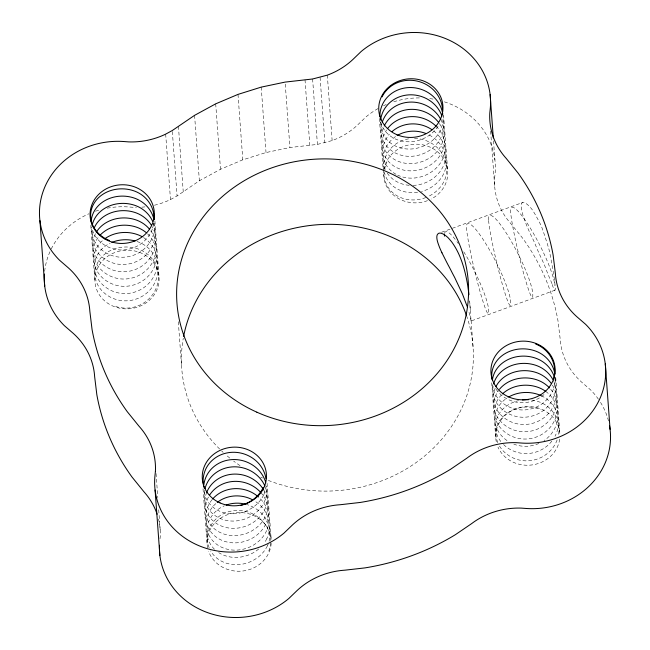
<?xml version="1.0" encoding="UTF-8"?>
<svg xmlns="http://www.w3.org/2000/svg" width="650" height="650" viewBox="0 0 650 650"><rect width="100%" height="100%" fill="white"/><g stroke="black" fill="none" stroke-linecap="round" stroke-linejoin="round"><path stroke-width="0.49" stroke-dasharray="3.25 2.44" d="M160.014 538.753L160.217 536.867A73.036 66.666 -4.2 0 0 158.527 519.049M554.881 290.225L471.096 320.994L471.063 320.092A44.078 0.756 88 0 1 470.446 311.626L469.625 301.697M521.479 203.832L522.121 202.792A46.816 8.499 61.4 0 1 530.359 207.326L532.561 210.161A46.849 6.671 67 0 1 540.499 224.364L541.621 226.826A46.849 4.761 72.6 0 1 548.811 248.739L549.502 251.574A46.597 2.779 78.1 0 1 551.972 283.733M154.407 205.237A73.028 66.666 -4.2 0 0 170.479 199.558L177.076 195.959L199.379 180.765L220.504 169.26L242.799 159.819L266.021 152.547L289.916 147.526L317.419 144.414L332.142 140.571A73.028 66.666 -4.2 0 0 357.524 125.06L365.991 116.911A77.407 70.663 -4.2 0 1 378.17 108.493M441.618 232.245L522.576 202.516M471.096 320.994L470.689 318.76A47.409 1.617 81.4 0 1 469.893 315.356L468.536 310.619M551.956 283.644L550.672 280.459A46.849 4.761 72.6 0 1 544.659 265.549L543.619 263.063A46.849 6.671 67 0 1 534.235 241.946L533 239.314A46.532 8.45 61.4 0 1 521.438 203.759M471.112 320.572L473.159 348.408M555.734 377.276L559.869 433.639M493.512 140.879L494.918 159.998M490.628 131.186L494.626 185.543M491.701 382.793L495.763 438.157M469.657 300.828L470.308 309.749M443.56 114.904L447.704 171.267M379.381 118.406L383.077 168.74M383.151 169.748L383.598 175.784M327.332 75.148L332.142 140.571M320.076 77.415L324.886 142.846M312.609 78.991L317.419 144.414M305.012 79.836L309.822 145.267M285.261 84.11L289.916 147.526M261.219 87.124L266.021 152.547M267.069 483.275L271.204 539.646A32.134 29.331 -4.2 0 0 235.105 512.842A32.134 29.331 -4.2 0 0 207.61 547.804M237.998 94.396L242.799 159.819M215.703 103.837L220.504 169.26M194.577 115.343L199.379 180.765M178.433 126.336L183.243 191.758M203.036 488.792L207.098 544.156M172.347 131.544L177.076 195.959M165.677 134.127L170.479 199.558M178.319 321.726L181.643 367.014M154.903 220.903L159.039 277.274A32.134 29.331 -4.2 0 1 112.726 305.996A32.134 29.331 -4.2 0 1 109.192 255.32A32.134 29.331 -4.2 0 1 159.039 277.274M156.041 473.517L157.82 497.673M158.706 509.754L160.184 529.88M90.797 225.42L94.933 281.783M598.431 399.222A77.407 70.663 -4.2 0 0 590.452 389.764L581.636 382.135A73.028 66.666 -4.2 0 1 560.162 338.812L557.96 320.653A233.691 213.322 -4.2 0 0 522.779 238.363L510.965 223.762A73.036 66.666 -4.2 0 1 494.593 178.563L494.983 174.777A77.407 70.663 -4.2 0 0 443.527 101.571M600.519 402.366A77.407 70.663 -4.2 0 1 608.562 421.184M383.5 105.763A77.407 70.663 -4.2 0 1 386.246 104.536M393.794 101.766A77.407 70.663 -4.2 0 1 421.736 97.955M429.796 98.605A77.407 70.663 -4.2 0 1 433.777 99.214M44.655 271.277A77.407 70.663 -4.2 0 1 50.83 249.819M51.244 248.966A77.407 70.663 -4.2 0 1 88.961 213.761M95.517 211.217A77.407 70.663 -4.2 0 1 100.336 209.747M107.226 208.162A77.407 70.663 -4.2 0 1 129.415 207.017L133.551 207.326A73.028 66.666 -4.2 0 0 136.419 207.366M144.999 206.871A73.028 66.666 -4.2 0 1 141.188 207.204M496.275 441.805A32.134 29.331 -4.2 0 1 524.769 406.721A32.134 29.331 -4.2 0 1 559.934 435.484M559.683 439.164A32.134 29.331 -4.2 0 1 531.871 464.961A32.134 29.331 -4.2 0 1 497.965 447.086M383.784 170.259A32.134 29.331 -4.2 0 1 433.68 149.021A32.134 29.331 -4.2 0 1 431.145 199.038M427.497 200.655A32.134 29.331 -4.2 0 1 383.598 172.096M271.213 543.327A32.134 29.331 -4.2 0 1 243.206 570.96A32.134 29.331 -4.2 0 1 208.618 551.363M466.529 315.608A146.055 133.323 -4.2 0 1 424.393 456.219A146.055 133.323 -4.2 0 1 267.174 479.952M262.567 478.01A146.055 133.323 -4.2 0 1 260.748 477.198M240.021 465.636A146.055 133.323 -4.2 0 1 233.626 461.086M229.783 458.079A146.055 133.323 -4.2 0 1 226.793 455.585M223.161 452.368A146.055 133.323 -4.2 0 1 221.739 451.043M219.659 449.028A146.055 133.323 -4.2 0 1 183.276 338.227M266.167 486.094A31.761 29.551 15.6 0 1 263.656 494.967M263.656 494.967A31.761 27.861 -19.2 0 1 229.751 513.695A31.761 27.861 -19.2 0 1 203.791 490.141M206.708 492.383A31.761 27.861 -19.2 0 0 224.226 527.02A31.761 27.861 -19.2 0 0 264.721 509.503A31.761 29.551 15.6 0 0 265.614 487.744M263.656 489.856A31.761 29.551 15.6 0 1 265.257 516.774A31.761 27.861 -19.2 0 1 223.852 534.008A31.761 27.861 -19.2 0 1 207.984 497.957A31.761 29.551 15.6 0 1 208.845 496.316M204.653 490.336A31.761 27.861 -19.2 0 0 226.468 520.431A31.761 27.861 -19.2 0 0 264.184 502.239A31.761 29.551 15.6 0 0 266.508 485.932M260.739 492.456A31.761 29.551 15.6 0 1 265.785 524.038A31.761 27.861 -19.2 0 1 224.388 541.279A31.761 27.861 -19.2 0 1 208.52 505.229A31.761 29.551 15.6 0 1 212.607 499.029M267.386 545.854A31.761 27.861 -19.2 0 1 239.363 564.549A31.761 27.861 -19.2 0 1 210.673 550.964M209.154 547.812A31.761 27.861 -19.2 0 1 210.121 527.036A31.761 29.551 15.6 0 1 245.188 511.241A31.761 29.551 15.6 0 1 270.587 540.54M266.858 538.582A31.761 27.861 -19.2 0 1 263.949 543.4M258.684 549.014A31.761 27.861 -19.2 0 1 218.733 552.63M214.484 549.266A31.761 27.861 -19.2 0 1 209.584 519.764A31.761 29.551 15.6 0 1 224.356 505.798M255.905 501.816A31.761 29.551 15.6 0 1 266.858 538.582M215.792 503.628A31.761 29.551 15.6 0 0 209.048 512.501A31.761 27.861 -19.2 0 0 224.924 548.543A31.761 27.861 -19.2 0 0 266.321 531.31A31.761 29.551 15.6 0 0 259.927 498.306M268.133 544.148A31.761 29.551 15.6 0 1 267.386 545.846M245.602 504.197A31.761 29.551 15.6 0 1 268.751 542.401M270.571 542.392A31.761 29.551 15.6 0 1 267.922 553.117M153.774 223.478A31.761 30.323 -16.8 0 1 110.045 247.804A31.761 27.097 3 0 1 91.528 226.842M95.461 233.691A31.761 27.097 3 0 0 111.646 269.62A31.761 30.323 -16.8 0 0 147.225 261.552A31.761 30.323 -16.8 0 0 152.303 226.801M153.343 222.991A31.761 30.323 -16.8 0 1 145.291 255.669A31.761 30.323 -16.8 0 1 111.117 262.348A31.761 27.097 3 0 1 93.551 229.596M91.723 229.011A31.761 27.097 3 0 0 110.581 255.084A31.761 30.323 -16.8 0 0 154.546 223.121M150.816 230.839A31.761 30.323 -16.8 0 1 149.069 267.353A31.761 30.323 -16.8 0 1 112.182 276.884A31.761 27.097 3 0 1 98.914 236.543M143.52 237.543A31.761 30.323 -16.8 0 1 153.465 277.079A31.761 30.323 -16.8 0 1 113.246 291.419A31.761 27.097 3 0 1 94.421 267.881A31.761 27.097 3 0 1 110.134 243.189M147.558 233.805A31.761 30.323 -16.8 0 1 151.385 272.285A31.761 30.323 -16.8 0 1 112.718 284.156A31.761 27.097 3 0 1 103.285 239.956M137.004 241.524A31.761 27.097 3 0 1 138.856 242.182A31.761 30.323 -16.8 0 1 155.301 281.743A31.761 30.323 -16.8 0 1 113.782 298.691A31.761 27.097 3 0 1 97.597 262.762A31.761 27.097 3 0 1 139.384 249.446A31.761 30.323 -16.8 0 1 155.838 289.014A31.761 30.323 -16.8 0 1 114.319 305.963M438.051 126.222A31.761 27.861 -19.2 0 1 405.982 141.692A31.761 27.861 -19.2 0 1 380.591 121.591M440.83 119.519A31.761 29.551 15.6 0 1 441.48 144.763A31.761 27.861 -19.2 0 1 400.985 162.281A31.761 27.861 -19.2 0 1 383.467 127.644M381.802 123.841A31.761 27.861 -19.2 0 0 402.293 155.496A31.761 27.861 -19.2 0 0 440.952 137.499A31.761 29.551 15.6 0 0 442.918 119.356M380.477 121.875A31.761 27.861 -19.2 0 0 404.592 148.744A31.761 27.861 -19.2 0 0 440.416 130.227A31.761 29.551 15.6 0 0 442.967 115.781M439.376 123.5A31.761 29.551 15.6 0 1 442.016 152.035A31.761 27.861 -19.2 0 1 400.619 169.268A31.761 27.861 -19.2 0 1 384.743 133.218A31.761 29.551 15.6 0 1 386.579 129.992M436.158 126.303A31.761 29.551 15.6 0 1 442.552 159.299A31.761 27.861 -19.2 0 1 397.662 175.151M414.489 138.418A31.761 29.551 15.6 0 1 444.153 181.106A31.761 27.861 -19.2 0 1 427.651 196.787M408.582 138.864A31.761 29.551 15.6 0 0 386.344 155.033A31.761 27.861 -19.2 0 0 383.76 169.016M429.268 135.037A31.761 29.551 15.6 0 1 443.617 173.843A31.761 27.861 -19.2 0 1 421.493 191.506M395.541 136.557A31.761 29.551 15.6 0 0 385.816 147.761A31.761 27.861 -19.2 0 0 385.556 170.138M413.124 185.396A31.761 27.861 -19.2 0 0 443.081 166.579A31.761 29.551 15.6 0 0 433.737 130.975M409.207 185.307A31.761 27.861 -19.2 0 1 387.294 173.176M396.012 174.298A31.761 27.861 -19.2 0 1 385.279 140.489A31.761 29.551 15.6 0 1 389.374 134.29M417.601 192.303A31.761 27.861 -19.2 0 1 384.329 172.469M425.815 197.551A31.761 27.861 -19.2 0 1 384.207 172.762M384.621 169.219A31.761 27.861 -19.2 0 1 386.88 162.297M544.034 394.55A31.761 30.323 -16.8 0 1 510.616 400.546A31.761 27.097 3 0 1 496.039 389.196M552.443 385.158A31.761 30.323 -16.8 0 1 548.99 420.826A31.761 30.323 -16.8 0 1 512.744 429.618A31.761 27.097 3 0 1 498.396 390.691M553.711 381.241A31.761 30.323 -16.8 0 1 547.105 414.984A31.761 30.323 -16.8 0 1 512.216 422.354A31.761 27.097 3 0 1 495.284 387.993M555.238 377.756A31.761 30.323 -16.8 0 1 511.144 407.81A31.761 27.097 3 0 1 492.277 383.451M555.019 379.364A31.761 30.323 -16.8 0 1 544.375 409.703A31.761 30.323 -16.8 0 1 511.68 415.082A31.761 27.097 3 0 1 493.228 385.637M558.61 434.363A31.761 30.323 -16.8 0 0 539.955 402.188A31.761 27.097 3 0 0 530.367 399.904M557.131 439.952A31.761 30.323 -16.8 0 1 514.881 458.697A31.761 27.097 3 0 1 499.363 445.843M541.214 395.688A31.761 30.323 -16.8 0 1 555.027 436.231M551.842 441.155A31.761 30.323 -16.8 0 1 514.353 451.425A31.761 27.097 3 0 1 503.246 444.267M550.745 389.334A31.761 30.323 -16.8 0 1 550.786 426.595A31.761 30.323 -16.8 0 1 513.281 436.889A31.761 27.097 3 0 1 501.191 395.192M507.024 440.57A31.761 27.097 3 0 1 507.39 397.767M500.833 441.537A31.761 27.097 3 0 1 518.546 400.636M545.691 391.357A31.761 30.323 -16.8 0 1 544.099 440.586M538.891 443.479A31.761 30.323 -16.8 0 1 513.817 444.161M497.811 442.691A31.761 27.097 3 0 1 506.147 413.936A31.761 27.097 3 0 1 540.483 409.451M488.564 219.936A46.158 7.898 63 0 1 509.275 237.9A46.158 7.898 63 0 1 532.74 293.426A46.158 3.283 76.6 0 1 523.063 271.408A46.158 3.283 76.6 0 1 510.616 211.843A46.158 7.898 63 0 1 531.326 229.799A46.158 7.898 63 0 1 554.791 285.326M444.592 233.277A46.158 7.898 63 0 1 456.706 241.329M457.129 241.889A46.158 7.898 63 0 1 458.404 243.669M463.775 251.826A46.158 7.898 63 0 1 488.621 309.619A46.158 3.283 76.6 0 1 478.944 287.609A46.158 3.283 76.6 0 1 466.505 228.036A46.158 7.898 63 0 1 487.216 246.001A46.158 7.898 63 0 1 510.681 301.519A46.158 3.283 76.6 0 1 501.004 279.508A46.158 3.283 76.6 0 1 488.564 219.936"/><path stroke-width="0.97" d="M441.935 252.785L445.372 259.61A47.466 9.693 58 0 0 449.231 267.02L450.572 269.579A47.328 8.596 61.4 0 0 454.667 277.461L462.475 294.052L467.326 306.8M468.975 294.678L468.764 293.109A47.466 1.625 81.4 0 0 467.586 284.708C464.969 269.693 460.834 254.386 451.709 241.914A47.491 8.621 61.4 0 0 447.931 237.583L446.672 236.462A47.409 9.677 58 0 0 443.227 234.033L441.171 233.261A46.028 10.4 54.6 0 0 438.173 233.618L437.288 234.748A44.078 10.879 51.1 0 0 438.011 243.165L438.612 244.879A45.825 10.351 54.6 0 0 441.968 252.809M605.272 363.943L610.082 429.366M490.116 94.575L493.293 137.857M155.082 490.003L159.884 555.425M39.918 220.634L44.728 286.057M609.538 425.709A77.407 70.663 -4.2 0 1 525.387 508.414L521.251 508.105A73.028 66.666 -4.2 0 0 471.567 523.664L455.423 534.658A233.691 213.322 -4.2 0 1 364.886 567.905L344.988 570.164A73.028 66.666 -4.2 0 0 297.277 590.363L288.811 598.52A77.407 70.663 -4.2 0 1 204.238 611.333A77.407 70.663 -4.2 0 1 159.477 545.269M44.411 274.048A77.407 70.663 -4.2 0 0 64.358 325.658L73.166 333.287A73.028 66.666 -4.2 0 1 94.64 376.618L96.85 394.777A233.691 213.322 -4.2 0 0 132.023 477.059L143.845 491.66A73.036 66.666 -4.2 0 1 157.129 514.239M183.617 336.383A146.055 133.323 -4.2 0 1 317.639 224.746A146.055 133.323 -4.2 0 1 466.529 315.608M265.972 478.668A31.761 29.551 15.6 0 0 238.964 452.709A31.761 29.551 15.6 0 0 205.847 468.886A31.761 27.861 -19.2 0 0 203.482 484.616M263.12 487.695A31.761 27.861 -19.2 0 1 240.996 505.359M204.295 488.012A31.761 27.861 -19.2 0 1 203.832 486.33M264.899 485.981A31.761 29.551 15.6 0 0 236.088 466.846A31.761 29.551 15.6 0 0 206.919 483.421A31.761 27.861 -19.2 0 0 205.043 488.581M265.671 482.267A31.761 29.551 15.6 0 0 237.534 459.721A31.761 29.551 15.6 0 0 206.383 476.157A31.761 27.861 -19.2 0 0 203.856 484.843M263.656 489.856A31.761 29.551 15.6 0 0 234.634 474.086A31.761 29.551 15.6 0 0 207.447 490.693A31.761 27.861 -19.2 0 0 206.708 492.383M209.82 494.731A31.761 29.551 15.6 0 1 260.739 492.456M217.246 502.418A31.761 29.551 15.6 0 1 252.509 499.769M212.607 499.029A31.761 29.551 15.6 0 1 258.489 496.966M226.159 505.082A31.761 29.551 15.6 0 1 245.602 504.197M109.517 240.541A31.761 27.097 3 0 1 93.324 204.612A31.761 27.097 3 0 1 135.119 191.295A31.761 30.323 -16.8 0 1 154.139 219.659M94.185 227.988A31.761 27.097 3 0 1 136.719 213.102A31.761 30.323 -16.8 0 1 151.344 225.152M91.187 221.739A31.761 27.097 3 0 1 135.647 198.567A31.761 30.323 -16.8 0 1 153.92 219.359M96.322 232.164A31.761 27.097 3 0 1 137.248 220.374A31.761 30.323 -16.8 0 1 149.646 229.328M152.612 221.236A31.761 30.323 -16.8 0 0 136.183 205.839A31.761 27.097 3 0 0 92.121 225.631M111.889 242.401A31.761 27.097 3 0 1 135.119 240.963M100.092 235.186A31.761 27.097 3 0 1 137.784 227.638A31.761 30.323 -16.8 0 1 146.112 232.529M104.747 238.818A31.761 27.097 3 0 1 138.32 234.91A31.761 30.323 -16.8 0 1 141.846 236.559M379.917 116.374A31.761 27.861 -19.2 0 1 382.606 104.146A31.761 29.551 15.6 0 1 415.732 87.978A31.761 29.551 15.6 0 1 442.739 113.929M382.078 96.882A31.761 29.551 15.6 0 1 419.079 81.575A31.761 29.551 15.6 0 1 442.398 114.083M384.215 125.954A31.761 29.551 15.6 0 1 438.222 121.94M441.837 115.733A31.761 29.551 15.6 0 0 413.303 94.892A31.761 29.551 15.6 0 0 383.142 111.418A31.761 27.861 -19.2 0 0 380.616 120.104M440.83 119.519A31.761 29.551 15.6 0 0 411.856 102.074A31.761 29.551 15.6 0 0 383.679 118.69A31.761 27.861 -19.2 0 0 382.314 122.094M392.015 131.617A31.761 29.551 15.6 0 1 432.136 129.813M387.66 128.472A31.761 29.551 15.6 0 1 436.158 126.303M397.158 135.533A31.761 29.551 15.6 0 1 425.636 133.396M492.091 379.576A31.761 27.097 3 0 1 504.156 354.177A31.761 27.097 3 0 1 536.217 351.301A31.761 30.323 -16.8 0 1 554.864 373.961M535.681 344.037A31.761 30.323 -16.8 0 1 553.475 379.966M493.61 383.971A31.761 27.097 3 0 1 537.282 365.836A31.761 30.323 -16.8 0 1 552.866 379.535M551.379 383.573A31.761 30.323 -16.8 0 0 537.818 373.108A31.761 27.097 3 0 0 496.031 386.425M554.523 377.528A31.761 30.323 -16.8 0 0 536.746 358.572A31.761 27.097 3 0 0 492.424 380.047M499.476 389.277A31.761 27.097 3 0 1 538.354 380.372A31.761 30.323 -16.8 0 1 549.486 387.896M541.214 395.688A31.761 30.323 -16.8 0 0 539.419 394.916A31.761 27.097 3 0 0 509.015 396.801M502.474 393.908A31.761 27.097 3 0 1 538.883 387.644A31.761 30.323 -16.8 0 1 545.691 391.357M522.438 399.969A31.761 27.097 3 0 1 528.385 399.766M444.454 236.137A46.158 7.898 63 0 1 444.454 234.073M155.407 471.437L155.017 475.223A77.407 70.663 -4.2 0 0 197.153 544.928A77.407 70.663 -4.2 0 0 284.009 533.089L292.476 524.94A73.028 66.666 -4.2 0 1 340.178 504.733L360.084 502.474A233.691 213.322 -4.2 0 0 450.621 469.235L466.757 458.242A73.028 66.666 -4.2 0 1 516.449 442.674L520.585 442.983A77.407 70.663 -4.2 0 0 597.439 403.553A77.407 70.663 -4.2 0 0 585.642 324.342L576.834 316.713A73.028 66.666 -4.2 0 1 555.36 273.382L553.15 255.222A233.691 213.322 -4.2 0 0 517.977 172.941L506.155 158.34A73.036 66.666 -4.2 0 1 489.783 113.133L490.181 109.354A77.407 70.663 -4.2 0 0 448.045 39.642A77.407 70.663 -4.2 0 0 361.189 51.48L352.723 59.638A73.028 66.666 -4.2 0 1 327.332 75.148L312.609 78.991L285.114 82.095L261.219 87.124L237.998 94.396L215.703 103.837L194.577 115.343L172.274 130.536L165.677 134.127A73.028 66.666 -4.2 0 1 128.749 141.895L124.613 141.586A77.407 70.663 -4.2 0 0 47.751 181.025A77.407 70.663 -4.2 0 0 59.548 260.236L68.364 267.865A73.028 66.666 -4.2 0 1 89.838 311.188L92.04 329.347A233.691 213.322 -4.2 0 0 127.221 411.637L139.035 426.238A73.036 66.666 -4.2 0 1 155.407 471.437M256.856 412.181A146.055 133.323 -4.2 0 0 468.358 282.986A146.055 133.323 -4.2 0 0 242.588 181.699A146.055 133.323 -4.2 0 0 256.856 412.181M508.755 396.939A32.134 29.331 -4.2 0 0 555.067 368.217A32.134 29.331 -4.2 0 0 505.221 346.263A32.134 29.331 -4.2 0 0 508.755 396.939M396.589 134.566A32.134 29.331 -4.2 0 0 442.902 105.844A32.134 29.331 -4.2 0 0 393.047 83.891A32.134 29.331 -4.2 0 0 396.589 134.566M107.924 240.573A32.134 29.331 -4.2 0 0 154.237 211.843A32.134 29.331 -4.2 0 0 104.39 189.889A32.134 29.331 -4.2 0 0 107.924 240.573M220.09 502.938A32.134 29.331 -4.2 0 0 266.402 474.216A32.134 29.331 -4.2 0 0 216.556 452.262A32.134 29.331 -4.2 0 0 220.09 502.938"/></g></svg>
